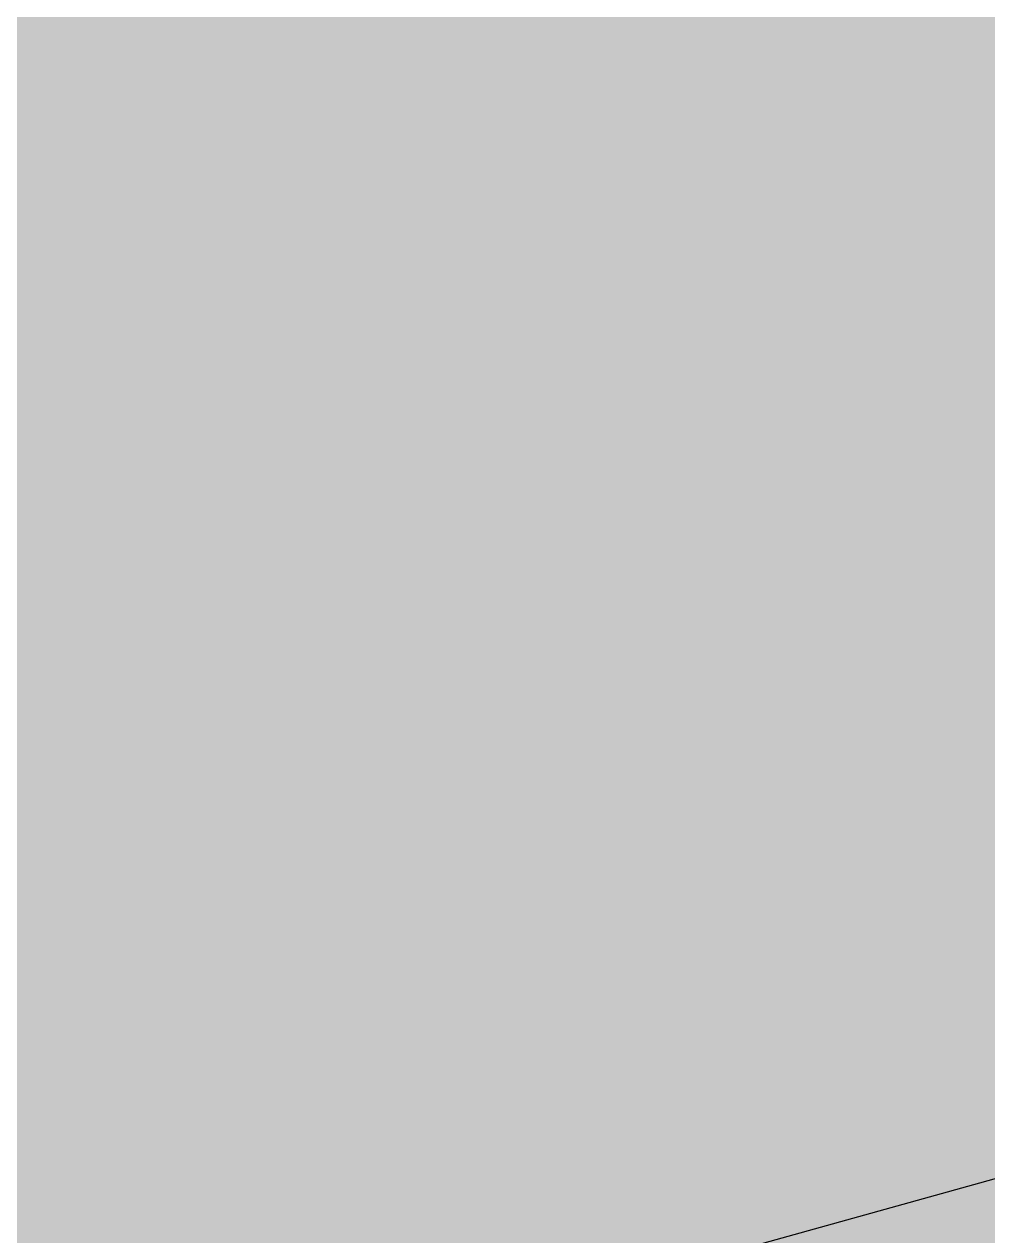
# Model space of a CAD drawing. Header units: millimetres. Extents: x 0 to 370, y 0 to 124.
# Drawn here: x 26.21 to 58.1, y 37.38 to 77.49 of the extents above; entities that cross this region are included whole.
import ezdxf

# ---------------------------------------------------------------- set-up
doc = ezdxf.new("R2010")
doc.units = ezdxf.units.MM

msp = doc.modelspace()

# ---------------------------------------------------------------- hatches: boundary and pattern name
for color, points in [(40, [(14.1633, 0.0536), (13.9878, 0.0533), (13.8125, 0.0559), (13.6373, 0.061), (13.462, 0.0686), (13.2893, 0.0787), (13.114, 0.0914), (12.9413, 0.1041), (12.7686, 0.1219), (12.5959, 0.1397), (12.4231, 0.16), (12.2504, 0.1829), (12.0777, 0.2057), (11.9075, 0.2337), (11.7373, 0.2616), (11.5672, 0.2921), (11.397, 0.3251), (11.2268, 0.3607), (11.0592, 0.3988), (10.8915, 0.4369), (10.7239, 0.4775), (10.5562, 0.5207), (10.3886, 0.5664), (10.2235, 0.6121), (10.0584, 0.6629), (9.8933, 0.7137), (9.7307, 0.7671), (9.5682, 0.8204), (9.4056, 0.8788), (9.2431, 0.9373), (9.083, 0.9982), (8.923, 1.0617), (8.763, 1.1252), (8.6055, 1.1938), (8.4455, 1.2624), (8.2906, 1.331), (8.1331, 1.4046), (7.9781, 1.4783), (7.8232, 1.5545), (7.6708, 1.6332), (7.5184, 1.7145), (7.366, 1.7958), (7.2161, 1.8796), (7.0663, 1.966), (6.919, 2.0523), (6.7716, 2.1438), (6.6243, 2.2352), (6.4795, 2.3266), (6.3348, 2.4232), (6.19, 2.5197), (6.0477, 2.6187), (5.908, 2.7178), (5.7683, 2.8194), (5.6286, 2.9235), (5.4915, 3.0302), (5.3543, 3.1369), (5.2197, 3.2461), (5.0851, 3.3579), (4.953, 3.4722), (4.8209, 3.5865), (4.6914, 3.7033), (4.5644, 3.8202), (4.4348, 3.9395), (4.3104, 4.0615), (4.1859, 4.1859), (4.0615, 4.3104), (3.9395, 4.4348), (3.8202, 4.5618), (3.7033, 4.6914), (3.5865, 4.8209), (3.4722, 4.953), (3.3579, 5.0851), (3.2487, 5.2197), (3.1369, 5.3543), (3.0302, 5.4915), (2.9235, 5.6286), (2.8194, 5.7683), (2.7178, 5.908), (2.6187, 6.0477), (2.5197, 6.19), (2.4232, 6.3348), (2.3266, 6.477), (2.2352, 6.6243), (2.1438, 6.7691), (2.0523, 6.919), (1.966, 7.0663), (1.8796, 7.2161), (1.7958, 7.366), (1.7145, 7.5184), (1.6332, 7.6708), (1.5545, 7.8232), (1.4783, 7.9781), (1.4046, 8.1331), (1.331, 8.2906), (1.2598, 8.4455), (1.1913, 8.603), (1.1252, 8.763), (1.0592, 8.923), (0.9982, 9.083), (0.9373, 9.2431), (0.8763, 9.4056), (0.8204, 9.5682), (0.7645, 9.7307), (0.7112, 9.8933), (0.6604, 10.0584), (0.6121, 10.2235), (0.5639, 10.3911), (0.5207, 10.5562), (0.4775, 10.7239), (0.4343, 10.8915), (0.3962, 11.0592), (0.3607, 11.2268), (0.3251, 11.397), (0.2921, 11.5672), (0.2616, 11.7373), (0.2311, 11.9075), (0.2057, 12.0802), (0.1803, 12.2504), (0.1575, 12.4231), (0.1372, 12.5959), (0.1194, 12.7686), (0.1041, 12.9413), (0.0889, 13.1166), (0.0787, 13.2893), (0.0686, 13.4645), (0.061, 13.6373), (0.0559, 13.8125), (0.0508, 13.9878), (0.0508, 14.163), (0.0522, 109.4147), (0.0508, 109.5883), (0.0559, 109.7636), (0.061, 109.9388), (0.0686, 110.1141), (0.0787, 110.2868), (0.0889, 110.4621), (0.1041, 110.6348), (0.1194, 110.8075), (0.1372, 110.9802), (0.1575, 111.1529), (0.1803, 111.3257), (0.2057, 111.4958), (0.2311, 111.6686), (0.2616, 111.8387), (0.2921, 112.0089), (0.3251, 112.1791), (0.3607, 112.3467), (0.3962, 112.5169), (0.4343, 112.6846), (0.4775, 112.8522), (0.5207, 113.0198), (0.5639, 113.1849), (0.6121, 113.3526), (0.6604, 113.5177), (0.7112, 113.6802), (0.7645, 113.8453), (0.8204, 114.0079), (0.8763, 114.1705), (0.9373, 114.333), (0.9982, 114.493), (1.0592, 114.6531), (1.1252, 114.8131), (1.1913, 114.9706), (1.2598, 115.128), (1.331, 115.2855), (1.4046, 115.443), (1.4783, 115.5979), (1.5545, 115.7503), (1.6332, 115.9053), (1.7145, 116.0577), (1.7958, 116.2101), (1.8796, 116.3599), (1.966, 116.5098), (2.0523, 116.6571), (2.1438, 116.8044), (2.2352, 116.9518), (2.3266, 117.0965), (2.4232, 117.2413), (2.5197, 117.3836), (2.6187, 117.5258), (2.7178, 117.668), (2.8194, 117.8077), (2.9235, 117.9474), (3.0302, 118.0846), (3.1369, 118.2192), (3.2487, 118.3564), (3.3579, 118.4885), (3.4722, 118.6231), (3.5865, 118.7526), (3.7033, 118.8822), (3.8202, 119.0117), (3.9395, 119.1387), (4.0615, 119.2657), (4.1859, 119.3902), (4.3104, 119.5146), (4.4348, 119.634), (4.5644, 119.7559), (4.6914, 119.8728), (4.8209, 119.9896), (4.953, 120.1039), (5.0851, 120.2157), (5.2197, 120.3274), (5.3543, 120.4366), (5.4915, 120.5459), (5.6286, 120.65), (5.7683, 120.7541), (5.908, 120.8583), (6.0477, 120.9573), (6.19, 121.0564), (6.3348, 121.1529), (6.4795, 121.2494), (6.6243, 121.3409), (6.7716, 121.4323), (6.919, 121.5212), (7.0663, 121.6101), (7.2161, 121.6965), (7.366, 121.7803), (7.5184, 121.8616), (7.6708, 121.9429), (7.8232, 122.0191), (7.9781, 122.0978), (8.1331, 122.1715), (8.2906, 122.2451), (8.4455, 122.3137), (8.6055, 122.3823), (8.763, 122.4509), (8.923, 122.5144), (9.083, 122.5779), (9.2431, 122.6388), (9.4056, 122.6972), (9.5682, 122.7557), (9.7307, 122.809), (9.8933, 122.8623), (10.0584, 122.9157), (10.2235, 122.9639), (10.3886, 123.0097), (10.5562, 123.0554), (10.7239, 123.0986), (10.8915, 123.1392), (11.0592, 123.1798), (11.2268, 123.2154), (11.397, 123.251), (11.5672, 123.284), (11.7373, 123.3145), (11.9075, 123.3424), (12.0777, 123.3703), (12.2504, 123.3932), (12.4231, 123.4161), (12.5959, 123.4364), (12.7686, 123.4567), (12.9413, 123.4719), (13.114, 123.4846), (13.2893, 123.4973), (13.462, 123.5075), (13.6373, 123.5151), (13.8125, 123.5202), (13.9878, 123.5227), (14.163, 123.5253), (356.3578, 123.5258), (356.5322, 123.5227), (356.7074, 123.5202), (356.8827, 123.5151), (357.0554, 123.5075), (357.2307, 123.4973), (357.4034, 123.4846), (357.5787, 123.4719), (357.7514, 123.4567), (357.9241, 123.4364), (358.0968, 123.4161), (358.2695, 123.3932), (358.4397, 123.3703), (358.6124, 123.3424), (358.7826, 123.3145), (358.9528, 123.284), (359.123, 123.251), (359.2932, 123.2154), (359.4608, 123.1798), (359.6284, 123.1392), (359.7961, 123.0986), (359.9637, 123.0554), (360.1288, 123.0097), (360.2965, 122.9639), (360.4616, 122.9157), (360.6267, 122.8623), (360.7892, 122.809), (360.9518, 122.7557), (361.1143, 122.6972), (361.2769, 122.6388), (361.4369, 122.5779), (361.5969, 122.5144), (361.757, 122.4509), (361.917, 122.3823), (362.0745, 122.3137), (362.2294, 122.2451), (362.3869, 122.1715), (362.5418, 122.0978), (362.6968, 122.0191), (362.8492, 121.9429), (363.0016, 121.8616), (363.154, 121.7803), (363.3038, 121.6965), (363.4537, 121.6101), (363.601, 121.5212), (363.7509, 121.4323), (363.8956, 121.3409), (364.043, 121.2494), (364.1852, 121.1529), (364.33, 121.0564), (364.4722, 120.9573), (364.6119, 120.8583), (364.7516, 120.7541), (364.8913, 120.65), (365.0285, 120.5459), (365.1656, 120.4366), (365.3003, 120.3274), (365.4349, 120.2157), (365.567, 120.1039), (365.699, 119.9896), (365.8286, 119.8728), (365.9581, 119.7559), (366.0851, 119.634), (366.2096, 119.5146), (366.334, 119.3902), (366.4585, 119.2657), (366.5804, 119.1387), (366.6998, 119.0117), (366.8166, 118.8822), (366.9335, 118.7526), (367.0478, 118.6231), (367.1621, 118.4885), (367.2738, 118.3564), (367.3831, 118.2192), (367.4897, 118.0846), (367.5964, 117.9474), (367.7006, 117.8077), (367.8022, 117.668), (367.9012, 117.5258), (368.0003, 117.3836), (368.0968, 117.2413), (368.1933, 117.0965), (368.2848, 116.9518), (368.3762, 116.8044), (368.4676, 116.6571), (368.554, 116.5098), (368.6404, 116.3599), (368.7242, 116.2101), (368.8055, 116.0577), (368.8867, 115.9053), (368.9655, 115.7503), (369.0417, 115.5979), (369.1153, 115.443), (369.189, 115.2855), (369.2576, 115.128), (369.3262, 114.9706), (369.3947, 114.8131), (369.4582, 114.6531), (369.5217, 114.493), (369.5827, 114.333), (369.6411, 114.1705), (369.6995, 114.0079), (369.7529, 113.8453), (369.8062, 113.6802), (369.857, 113.5177), (369.9078, 113.3526), (369.9535, 113.1849), (369.9993, 113.0198), (370.0424, 112.8522), (370.0831, 112.6846), (370.1212, 112.5169), (370.1593, 112.3467), (370.1948, 112.1791), (370.2279, 112.0089), (370.2583, 111.8387), (370.2863, 111.6686), (370.3142, 111.4958), (370.3371, 111.3257), (370.3599, 111.1529), (370.3803, 110.9802), (370.398, 110.8075), (370.4158, 110.6348), (370.4285, 110.4621), (370.4412, 110.2868), (370.4514, 110.1141), (370.459, 109.9388), (370.4641, 109.7636), (370.4666, 109.5883), (370.4666, 109.413), (370.4689, 14.1647), (370.4666, 13.9878), (370.4641, 13.8125), (370.459, 13.6373), (370.4514, 13.4645), (370.4412, 13.2893), (370.4285, 13.1166), (370.4158, 12.9413), (370.398, 12.7686), (370.3803, 12.5959), (370.3599, 12.4231), (370.3371, 12.2504), (370.3142, 12.0802), (370.2863, 11.9075), (370.2583, 11.7373), (370.2279, 11.5672), (370.1948, 11.397), (370.1593, 11.2268), (370.1212, 11.0592), (370.0831, 10.8915), (370.0424, 10.7239), (369.9993, 10.5562), (369.9535, 10.3911), (369.9078, 10.2235), (369.857, 10.0584), (369.8062, 9.8933), (369.7529, 9.7307), (369.6995, 9.5682), (369.6411, 9.4056), (369.5827, 9.2431), (369.5217, 9.083), (369.4582, 8.923), (369.3947, 8.763), (369.3262, 8.603), (369.2576, 8.4455), (369.189, 8.2906), (369.1153, 8.1331), (369.0417, 7.9781), (368.9655, 7.8232), (368.8867, 7.6708), (368.8055, 7.5184), (368.7242, 7.366), (368.6404, 7.2161), (368.554, 7.0663), (368.4676, 6.919), (368.3762, 6.7691), (368.2848, 6.6243), (368.1933, 6.477), (368.0968, 6.3348), (368.0003, 6.19), (367.9012, 6.0477), (367.8022, 5.908), (367.7006, 5.7683), (367.5964, 5.6286), (367.4897, 5.4915), (367.3831, 5.3543), (367.2738, 5.2197), (367.1621, 5.0851), (367.0478, 4.953), (366.9335, 4.8209), (366.8166, 4.6914), (366.6998, 4.5618), (366.5804, 4.4348), (366.4585, 4.3104), (366.334, 4.1859), (366.2096, 4.0615), (366.0851, 3.9395), (365.9581, 3.8202), (365.8286, 3.7033), (365.699, 3.5865), (365.567, 3.4722), (365.4349, 3.3579), (365.3003, 3.2461), (365.1656, 3.1369), (365.0285, 3.0302), (364.8913, 2.9235), (364.7516, 2.8194), (364.6119, 2.7178), (364.4722, 2.6187), (364.33, 2.5197), (364.1852, 2.4232), (364.043, 2.3266), (363.8956, 2.2352), (363.7509, 2.1438), (363.601, 2.0523), (363.4537, 1.966), (363.3038, 1.8796), (363.154, 1.7958), (363.0016, 1.7145), (362.8492, 1.6332), (362.6968, 1.5545), (362.5418, 1.4783), (362.3869, 1.4046), (362.2294, 1.331), (362.0745, 1.2624), (361.917, 1.1938), (361.757, 1.1252), (361.5969, 1.0617), (361.4369, 0.9982), (361.2769, 0.9373), (361.1143, 0.8788), (360.9518, 0.8204), (360.7892, 0.7671), (360.6267, 0.7137), (360.4616, 0.6629), (360.2965, 0.6121), (360.1288, 0.5664), (359.9637, 0.5207), (359.7961, 0.4775), (359.6284, 0.4369), (359.4608, 0.3988), (359.2932, 0.3607), (359.123, 0.3251), (358.9528, 0.2921), (358.7826, 0.2616), (358.6124, 0.2337), (358.4397, 0.2057), (358.2695, 0.1829), (358.0968, 0.16), (357.9241, 0.1397), (357.7514, 0.1219), (357.5787, 0.1041), (357.4034, 0.0914), (357.2307, 0.0787), (357.0554, 0.0686), (356.8827, 0.061), (356.7074, 0.0559), (356.5322, 0.0533), (356.3569, 0.0533)]), (22, [(8.8717, 25.5086), (329.3251, 114.7064), (356.3578, 114.7064), (356.4941, 114.7039), (356.6287, 114.6988), (356.7633, 114.6886), (356.8979, 114.6785), (357.03, 114.6632), (357.1621, 114.6429), (357.2942, 114.6226), (357.4237, 114.5972), (357.5507, 114.5692), (357.6803, 114.5388), (357.8047, 114.5032), (357.9292, 114.4676), (358.0536, 114.427), (358.1756, 114.3838), (358.2975, 114.3381), (358.4169, 114.2898), (358.5337, 114.2365), (358.6505, 114.1832), (358.7648, 114.1247), (358.8791, 114.0663), (358.9909, 114.0028), (359.1001, 113.9393), (359.2093, 113.8707), (359.316, 113.8022), (359.4202, 113.7285), (359.5218, 113.6523), (359.6234, 113.5761), (359.7224, 113.4974), (359.8189, 113.4135), (359.9155, 113.3297), (360.0069, 113.2434), (360.0983, 113.1545), (360.1872, 113.063), (360.2736, 112.9716), (360.3574, 112.8751), (360.4412, 112.7785), (360.52, 112.6795), (360.5962, 112.5779), (360.6724, 112.4763), (360.7435, 112.3721), (360.8146, 112.2655), (360.8832, 112.1562), (360.9467, 112.047), (361.0102, 111.9353), (361.0686, 111.821), (361.127, 111.7067), (361.1804, 111.5898), (361.2312, 111.473), (361.282, 111.3536), (361.3277, 111.2317), (361.3709, 111.1098), (361.4115, 110.9878), (361.4471, 110.8608), (361.4826, 110.7364), (361.5131, 110.6094), (361.5411, 110.4798), (361.5665, 110.3503), (361.5868, 110.2182), (361.6046, 110.0861), (361.6198, 109.9541), (361.6325, 109.8194), (361.6401, 109.6848), (361.6452, 109.5502), (361.6477, 109.413), (361.6494, 98.0705), (41.1977, 8.8731), (14.1633, 8.8731), (14.0259, 8.8748), (13.8887, 8.8798), (13.7541, 8.8875), (13.622, 8.9002), (13.4874, 8.9154), (13.3553, 8.9332), (13.2258, 8.9535), (13.0962, 8.9789), (12.9667, 9.0068), (12.8397, 9.0373), (12.7127, 9.0729), (12.5882, 9.1084), (12.4663, 9.1491), (12.3419, 9.1923), (12.2225, 9.238), (12.1031, 9.2888), (11.9837, 9.3396), (11.8694, 9.3929), (11.7526, 9.4513), (11.6408, 9.5098), (11.5291, 9.5733), (11.4198, 9.6368), (11.3106, 9.7053), (11.2039, 9.7765), (11.0998, 9.8476), (10.9957, 9.9238), (10.8966, 10), (10.7975, 10.0787), (10.6985, 10.1625), (10.6045, 10.2464), (10.5105, 10.3327), (10.4216, 10.4216), (10.3327, 10.5131), (10.2464, 10.6045), (10.16, 10.701), (10.0787, 10.7975), (10, 10.8966), (9.9212, 10.9982), (9.8476, 11.0998), (9.7739, 11.2039), (9.7053, 11.3106), (9.6368, 11.4198), (9.5707, 11.5291), (9.5098, 11.6408), (9.4488, 11.7551), (9.3929, 11.8694), (9.337, 11.9863), (9.2862, 12.1031), (9.238, 12.2225), (9.1923, 12.3444), (9.1491, 12.4663), (9.1084, 12.5908), (9.0703, 12.7152), (9.0373, 12.8397), (9.0068, 12.9692), (8.9789, 13.0962), (8.9535, 13.2258), (8.9306, 13.3579), (8.9129, 13.4899), (8.8976, 13.622), (8.8849, 13.7566), (8.8773, 13.8913), (8.8722, 14.0259), (8.8697, 14.163)])]:
    msp.add_hatch(color=color).paths.add_polyline_path(points)
h = msp.add_hatch(color=59)
edge = h.paths.add_edge_path()
edge.add_line((41.9626, 38.1536), (42.3799, 38.1559))
edge.add_line((42.3799, 38.1559), (42.7939, 38.1686))
edge.add_line((42.7939, 38.1686), (43.2029, 38.1864))
edge.add_line((43.2029, 38.1864), (43.6093, 38.2143))
edge.add_line((43.6093, 38.2143), (44.0106, 38.2473))
edge.add_line((44.0106, 38.2473), (44.4068, 38.2905))
edge.add_line((44.4068, 38.2905), (44.798, 38.3413))
edge.add_line((44.798, 38.3413), (45.1866, 38.3997))
edge.add_line((45.1866, 38.3997), (45.5676, 38.4683))
edge.add_line((45.5676, 38.4683), (45.9461, 38.5445))
edge.add_line((45.9461, 38.5445), (46.3194, 38.6258))
edge.add_line((46.3194, 38.6258), (46.6877, 38.7198))
edge.add_line((46.6877, 38.7198), (47.051, 38.8188))
edge.add_line((47.051, 38.8188), (47.4091, 38.928))
edge.add_line((47.4091, 38.928), (47.7647, 39.0474))
edge.add_line((47.7647, 39.0474), (48.1127, 39.1744))
edge.add_line((48.1127, 39.1744), (48.4556, 39.309))
edge.add_line((48.4556, 39.309), (48.7909, 39.4538))
edge.add_line((48.7909, 39.4538), (49.1236, 39.6088))
edge.add_line((49.1236, 39.6088), (49.4513, 39.7713))
edge.add_line((49.4513, 39.7713), (49.7713, 39.944))
edge.add_line((49.7713, 39.944), (50.0863, 40.1244))
edge.add_line((50.0863, 40.1244), (50.3961, 40.3149))
edge.add_line((50.3961, 40.3149), (50.6984, 40.5155))
edge.add_line((50.6984, 40.5155), (50.9956, 40.7238))
edge.add_line((50.9956, 40.7238), (51.2877, 40.9423))
edge.add_line((51.2877, 40.9423), (51.5722, 41.1734))
edge.add_line((51.5722, 41.1734), (51.8516, 41.4096))
edge.add_line((51.8516, 41.4096), (52.1259, 41.6585))
edge.add_line((52.1259, 41.6585), (52.3926, 41.9176))
edge.add_line((52.3926, 41.9176), (52.6517, 42.1869))
edge.add_line((52.6517, 42.1869), (52.9057, 42.4637))
edge.add_line((52.9057, 42.4637), (53.1546, 42.7533))
edge.add_line((53.1546, 42.7533), (53.3933, 43.053))
edge.add_line((53.3933, 43.053), (53.627, 43.3603))
edge.add_line((53.627, 43.3603), (53.8556, 43.6804))
edge.add_line((53.8556, 43.6804), (54.0741, 44.0106))
edge.add_line((54.0741, 44.0106), (54.2874, 44.3509))
edge.add_line((54.2874, 44.3509), (54.4957, 44.704))
edge.add_line((54.4957, 44.704), (54.6938, 45.0647))
edge.add_line((54.6938, 45.0647), (54.8843, 45.4381))
edge.add_line((54.8843, 45.4381), (55.0697, 45.8241))
edge.add_line((55.0697, 45.8241), (55.2475, 46.2178))
edge.add_line((55.2475, 46.2178), (55.4177, 46.6242))
edge.add_line((55.4177, 46.6242), (55.5803, 47.0408))
edge.add_line((55.5803, 47.0408), (55.7352, 47.4701))
edge.add_line((55.7352, 47.4701), (55.88, 47.9095))
edge.add_line((55.88, 47.9095), (56.0197, 48.3616))
edge.add_line((56.0197, 48.3616), (56.1518, 48.8239))
edge.add_line((56.1518, 48.8239), (56.2762, 49.2989))
edge.add_line((56.2762, 49.2989), (56.3905, 49.784))
edge.add_line((56.3905, 49.784), (56.4998, 50.2818))
edge.add_line((56.4998, 50.2818), (56.5988, 50.7924))
edge.add_line((56.5988, 50.7924), (56.6903, 51.3131))
edge.add_line((56.6903, 51.3131), (56.7715, 51.8465))
edge.add_line((56.7715, 51.8465), (56.8452, 52.3926))
edge.add_line((56.8452, 52.3926), (56.9112, 52.9488))
edge.add_line((56.9112, 52.9488), (56.9697, 53.5203))
edge.add_line((56.9697, 53.5203), (57.0179, 54.102))
edge.add_line((57.0179, 54.102), (57.0586, 54.6964))
edge.add_line((57.0586, 54.6964), (57.089, 55.3034))
edge.add_line((57.089, 55.3034), (57.1119, 55.9232))
edge.add_line((57.1119, 55.9232), (57.1271, 56.5556))
edge.add_line((57.1271, 56.5556), (57.1297, 57.2008))
edge.add_line((57.1297, 57.2008), (57.1271, 57.846))
edge.add_line((57.1271, 57.846), (57.1119, 58.4784))
edge.add_line((57.1119, 58.4784), (57.089, 59.0982))
edge.add_line((57.089, 59.0982), (57.0586, 59.7052))
edge.add_line((57.0586, 59.7052), (57.0179, 60.2996))
edge.add_line((57.0179, 60.2996), (56.9697, 60.8838))
edge.add_line((56.9697, 60.8838), (56.9112, 61.4528))
edge.add_line((56.9112, 61.4528), (56.8452, 62.0116))
edge.add_line((56.8452, 62.0116), (56.7715, 62.5551))
edge.add_line((56.7715, 62.5551), (56.6903, 63.0885))
edge.add_line((56.6903, 63.0885), (56.5988, 63.6118))
edge.add_line((56.5988, 63.6118), (56.4998, 64.1198))
edge.add_line((56.4998, 64.1198), (56.3905, 64.6176))
edge.add_line((56.3905, 64.6176), (56.2762, 65.1053))
edge.add_line((56.2762, 65.1053), (56.1518, 65.5777))
edge.add_line((56.1518, 65.5777), (56.0197, 66.0425))
edge.add_line((56.0197, 66.0425), (55.88, 66.4921))
edge.add_line((55.88, 66.4921), (55.7352, 66.9315))
edge.add_line((55.7352, 66.9315), (55.5803, 67.3608))
edge.add_line((55.5803, 67.3608), (55.4177, 67.7799))
edge.add_line((55.4177, 67.7799), (55.2475, 68.1838))
edge.add_line((55.2475, 68.1838), (55.0697, 68.58))
edge.add_line((55.0697, 68.58), (54.8843, 68.9635))
edge.add_line((54.8843, 68.9635), (54.6938, 69.3369))
edge.add_line((54.6938, 69.3369), (54.4957, 69.7001))
edge.add_line((54.4957, 69.7001), (54.2874, 70.0507))
edge.add_line((54.2874, 70.0507), (54.0741, 70.391))
edge.add_line((54.0741, 70.391), (53.8556, 70.7212))
edge.add_line((53.8556, 70.7212), (53.627, 71.0413))
edge.add_line((53.627, 71.0413), (53.3933, 71.3511))
edge.add_line((53.3933, 71.3511), (53.1546, 71.6509))
edge.add_line((53.1546, 71.6509), (52.9057, 71.9379))
edge.add_line((52.9057, 71.9379), (52.6517, 72.2173))
edge.add_line((52.6517, 72.2173), (52.3926, 72.4865))
edge.add_line((52.3926, 72.4865), (52.1259, 72.7431))
edge.add_line((52.1259, 72.7431), (51.8516, 72.992))
edge.add_line((51.8516, 72.992), (51.5722, 73.2307))
edge.add_line((51.5722, 73.2307), (51.2877, 73.4593))
edge.add_line((51.2877, 73.4593), (50.9956, 73.6778))
edge.add_line((50.9956, 73.6778), (50.6984, 73.8886))
edge.add_line((50.6984, 73.8886), (50.3961, 74.0893))
edge.add_line((50.3961, 74.0893), (50.0863, 74.2798))
edge.add_line((50.0863, 74.2798), (49.7713, 74.4601))
edge.add_line((49.7713, 74.4601), (49.4513, 74.6328))
edge.add_line((49.4513, 74.6328), (49.1236, 74.7954))
edge.add_line((49.1236, 74.7954), (48.7909, 74.9478))
edge.add_line((48.7909, 74.9478), (48.4556, 75.0926))
edge.add_line((48.4556, 75.0926), (48.1127, 75.2297))
edge.add_line((48.1127, 75.2297), (47.7647, 75.3567))
edge.add_line((47.7647, 75.3567), (47.4091, 75.4736))
edge.add_line((47.4091, 75.4736), (47.051, 75.5828))
edge.add_line((47.051, 75.5828), (46.6877, 75.6844))
edge.add_line((46.6877, 75.6844), (46.3194, 75.7758))
edge.add_line((46.3194, 75.7758), (45.9461, 75.8596))
edge.add_line((45.9461, 75.8596), (45.5676, 75.9358))
edge.add_line((45.5676, 75.9358), (45.1866, 76.0019))
edge.add_line((45.1866, 76.0019), (44.798, 76.0603))
edge.add_line((44.798, 76.0603), (44.4068, 76.1111))
edge.add_line((44.4068, 76.1111), (44.0106, 76.1543))
edge.add_line((44.0106, 76.1543), (43.6093, 76.1898))
edge.add_line((43.6093, 76.1898), (43.2029, 76.2178))
edge.add_line((43.2029, 76.2178), (42.7939, 76.2356))
edge.add_line((42.7939, 76.2356), (42.3799, 76.2483))
edge.add_line((42.3799, 76.2483), (41.9608, 76.2508))
edge.add_line((41.9608, 76.2508), (41.5442, 76.2483))
edge.add_line((41.5442, 76.2483), (41.1302, 76.2356))
edge.add_line((41.1302, 76.2356), (40.7187, 76.2178))
edge.add_line((40.7187, 76.2178), (40.3149, 76.1898))
edge.add_line((40.3149, 76.1898), (39.9136, 76.1543))
edge.add_line((39.9136, 76.1543), (39.5173, 76.1111))
edge.add_line((39.5173, 76.1111), (39.1236, 76.0603))
edge.add_line((39.1236, 76.0603), (38.7375, 76.0019))
edge.add_line((38.7375, 76.0019), (38.354, 75.9358))
edge.add_line((38.354, 75.9358), (37.9755, 75.8596))
edge.add_line((37.9755, 75.8596), (37.6022, 75.7758))
edge.add_line((37.6022, 75.7758), (37.2339, 75.6844))
edge.add_line((37.2339, 75.6844), (36.8706, 75.5828))
edge.add_line((36.8706, 75.5828), (36.5125, 75.4736))
edge.add_line((36.5125, 75.4736), (36.1594, 75.3567))
edge.add_line((36.1594, 75.3567), (35.8115, 75.2297))
edge.add_line((35.8115, 75.2297), (35.4686, 75.0926))
edge.add_line((35.4686, 75.0926), (35.1307, 74.9478))
edge.add_line((35.1307, 74.9478), (34.798, 74.7954))
edge.add_line((34.798, 74.7954), (34.4729, 74.6328))
edge.add_line((34.4729, 74.6328), (34.1528, 74.4601))
edge.add_line((34.1528, 74.4601), (33.8379, 74.2798))
edge.add_line((33.8379, 74.2798), (33.528, 74.0893))
edge.add_line((33.528, 74.0893), (33.2232, 73.8886))
edge.add_line((33.2232, 73.8886), (32.926, 73.6778))
edge.add_line((32.926, 73.6778), (32.6339, 73.4593))
edge.add_line((32.6339, 73.4593), (32.3494, 73.2307))
edge.add_line((32.3494, 73.2307), (32.07, 72.992))
edge.add_line((32.07, 72.992), (31.7983, 72.7431))
edge.add_line((31.7983, 72.7431), (31.5316, 72.4865))
edge.add_line((31.5316, 72.4865), (31.2699, 72.2173))
edge.add_line((31.2699, 72.2173), (31.0159, 71.9379))
edge.add_line((31.0159, 71.9379), (30.7696, 71.6509))
edge.add_line((30.7696, 71.6509), (30.5283, 71.3511))
edge.add_line((30.5283, 71.3511), (30.2946, 71.0413))
edge.add_line((30.2946, 71.0413), (30.0685, 70.7212))
edge.add_line((30.0685, 70.7212), (29.8475, 70.391))
edge.add_line((29.8475, 70.391), (29.6342, 70.0507))
edge.add_line((29.6342, 70.0507), (29.4284, 69.7001))
edge.add_line((29.4284, 69.7001), (29.2303, 69.3369))
edge.add_line((29.2303, 69.3369), (29.0373, 68.9635))
edge.add_line((29.0373, 68.9635), (28.8519, 68.58))
edge.add_line((28.8519, 68.58), (28.6741, 68.1838))
edge.add_line((28.6741, 68.1838), (28.5064, 67.7799))
edge.add_line((28.5064, 67.7799), (28.3439, 67.3608))
edge.add_line((28.3439, 67.3608), (28.1889, 66.9315))
edge.add_line((28.1889, 66.9315), (28.0416, 66.4921))
edge.add_line((28.0416, 66.4921), (27.9019, 66.0425))
edge.add_line((27.9019, 66.0425), (27.7698, 65.5777))
edge.add_line((27.7698, 65.5777), (27.6479, 65.1053))
edge.add_line((27.6479, 65.1053), (27.5311, 64.6176))
edge.add_line((27.5311, 64.6176), (27.4244, 64.1198))
edge.add_line((27.4244, 64.1198), (27.3253, 63.6118))
edge.add_line((27.3253, 63.6118), (27.2339, 63.0885))
edge.add_line((27.2339, 63.0885), (27.1501, 62.5551))
edge.add_line((27.1501, 62.5551), (27.0764, 62.0116))
edge.add_line((27.0764, 62.0116), (27.0104, 61.4528))
edge.add_line((27.0104, 61.4528), (26.9519, 60.8838))
edge.add_line((26.9519, 60.8838), (26.9037, 60.2996))
edge.add_line((26.9037, 60.2996), (26.863, 59.7052))
edge.add_line((26.863, 59.7052), (26.8326, 59.0982))
edge.add_line((26.8326, 59.0982), (26.8097, 58.4784))
edge.add_line((26.8097, 58.4784), (26.797, 57.846))
edge.add_line((26.797, 57.846), (26.7919, 57.2008))
edge.add_line((26.7919, 57.2008), (26.797, 56.5887))
edge.add_line((26.797, 56.5887), (26.8097, 55.9867))
edge.add_line((26.8097, 55.9867), (26.8326, 55.3949))
edge.add_line((26.8326, 55.3949), (26.863, 54.8132))
edge.add_line((26.863, 54.8132), (26.9037, 54.2417))
edge.add_line((26.9037, 54.2417), (26.9519, 53.6829))
edge.add_line((26.9519, 53.6829), (27.0104, 53.1343))
edge.add_line((27.0104, 53.1343), (27.0764, 52.5932))
edge.add_line((27.0764, 52.5932), (27.1501, 52.0649))
edge.add_line((27.1501, 52.0649), (27.2339, 51.5493))
edge.add_line((27.2339, 51.5493), (27.3253, 51.0413))
edge.add_line((27.3253, 51.0413), (27.4244, 50.5435))
edge.add_line((27.4244, 50.5435), (27.5311, 50.0558))
edge.add_line((27.5311, 50.0558), (27.6479, 49.5808))
edge.add_line((27.6479, 49.5808), (27.7698, 49.1134))
edge.add_line((27.7698, 49.1134), (27.9019, 48.6588))
edge.add_line((27.9019, 48.6588), (28.0416, 48.2117))
edge.add_line((28.0416, 48.2117), (28.1889, 47.7774))
edge.add_line((28.1889, 47.7774), (28.3439, 47.3532))
edge.add_line((28.3439, 47.3532), (28.5064, 46.9367))
edge.add_line((28.5064, 46.9367), (28.6741, 46.5303))
edge.add_line((28.6741, 46.5303), (28.8519, 46.1366))
edge.add_line((28.8519, 46.1366), (29.0373, 45.7505))
edge.add_line((29.0373, 45.7505), (29.2303, 45.3771))
edge.add_line((29.2303, 45.3771), (29.4284, 45.0113))
edge.add_line((29.4284, 45.0113), (29.6342, 44.6557))
edge.add_line((29.6342, 44.6557), (29.8475, 44.3103))
edge.add_line((29.8475, 44.3103), (30.0685, 43.975))
edge.add_line((30.0685, 43.975), (30.2946, 43.6474))
edge.add_line((30.2946, 43.6474), (30.5283, 43.3324))
edge.add_line((30.5283, 43.3324), (30.7696, 43.0251))
edge.add_line((30.7696, 43.0251), (31.0159, 42.7279))
edge.add_line((31.0159, 42.7279), (31.2699, 42.4409))
edge.add_line((31.2699, 42.4409), (31.5316, 42.164))
edge.add_line((31.5316, 42.164), (31.7983, 41.8973))
edge.add_line((31.7983, 41.8973), (32.07, 41.6382))
edge.add_line((32.07, 41.6382), (32.3494, 41.3893))
edge.add_line((32.3494, 41.3893), (32.6339, 41.1505))
edge.add_line((32.6339, 41.1505), (32.926, 40.9219))
edge.add_line((32.926, 40.9219), (33.2232, 40.701))
edge.add_line((33.2232, 40.701), (33.528, 40.4901))
edge.add_line((33.528, 40.4901), (33.8379, 40.2869))
edge.add_line((33.8379, 40.2869), (34.1528, 40.0964))
edge.add_line((34.1528, 40.0964), (34.4729, 39.9136))
edge.add_line((34.4729, 39.9136), (34.798, 39.7383))
edge.add_line((34.798, 39.7383), (35.1307, 39.5757))
edge.add_line((35.1307, 39.5757), (35.4686, 39.4183))
edge.add_line((35.4686, 39.4183), (35.8115, 39.2735))
edge.add_line((35.8115, 39.2735), (36.1594, 39.1363))
edge.add_line((36.1594, 39.1363), (36.5125, 39.0093))
edge.add_line((36.5125, 39.0093), (36.8706, 38.8899))
edge.add_line((36.8706, 38.8899), (37.2339, 38.7807))
edge.add_line((37.2339, 38.7807), (37.6022, 38.6791))
edge.add_line((37.6022, 38.6791), (37.9755, 38.5877))
edge.add_line((37.9755, 38.5877), (38.354, 38.5039))
edge.add_line((38.354, 38.5039), (38.7375, 38.4302))
edge.add_line((38.7375, 38.4302), (39.1236, 38.3642))
edge.add_line((39.1236, 38.3642), (39.5173, 38.3083))
edge.add_line((39.5173, 38.3083), (39.9136, 38.26))
edge.add_line((39.9136, 38.26), (40.3149, 38.2219))
edge.add_line((40.3149, 38.2219), (40.7187, 38.1914))
edge.add_line((40.7187, 38.1914), (41.1302, 38.1686))
edge.add_line((41.1302, 38.1686), (41.5442, 38.1559))
edge.add_line((41.5442, 38.1559), (41.9608, 38.1533))
edge = h.paths.add_edge_path(flags=16)
edge.add_line((41.9626, 70.5372), (42.2173, 70.5333))
edge.add_line((42.2173, 70.5333), (42.4688, 70.5256))
edge.add_line((42.4688, 70.5256), (42.7152, 70.5104))
edge.add_line((42.7152, 70.5104), (42.9565, 70.4901))
edge.add_line((42.9565, 70.4901), (43.1927, 70.4647))
edge.add_line((43.1927, 70.4647), (43.4264, 70.4317))
edge.add_line((43.4264, 70.4317), (43.655, 70.3936))
edge.add_line((43.655, 70.3936), (43.8785, 70.3504))
edge.add_line((43.8785, 70.3504), (44.0969, 70.3021))
edge.add_line((44.0969, 70.3021), (44.3103, 70.2462))
edge.add_line((44.3103, 70.2462), (44.5211, 70.1827))
edge.add_line((44.5211, 70.1827), (44.7269, 70.1167))
edge.add_line((44.7269, 70.1167), (44.9275, 70.0405))
edge.add_line((44.9275, 70.0405), (45.1256, 69.9618))
edge.add_line((45.1256, 69.9618), (45.3187, 69.8754))
edge.add_line((45.3187, 69.8754), (45.5066, 69.7814))
edge.add_line((45.5066, 69.7814), (45.6895, 69.6824))
edge.add_line((45.6895, 69.6824), (45.8699, 69.5782))
edge.add_line((45.8699, 69.5782), (46.0451, 69.4665))
edge.add_line((46.0451, 69.4665), (46.2153, 69.3471))
edge.add_line((46.2153, 69.3471), (46.3829, 69.2226))
edge.add_line((46.3829, 69.2226), (46.5455, 69.0905))
edge.add_line((46.5455, 69.0905), (46.703, 68.9534))
edge.add_line((46.703, 68.9534), (46.8579, 68.8086))
edge.add_line((46.8579, 68.8086), (47.0078, 68.6587))
edge.add_line((47.0078, 68.6587), (47.1526, 68.5013))
edge.add_line((47.1526, 68.5013), (47.2948, 68.3362))
edge.add_line((47.2948, 68.3362), (47.432, 68.166))
edge.add_line((47.432, 68.166), (47.564, 67.9882))
edge.add_line((47.564, 67.9882), (47.6936, 67.8028))
edge.add_line((47.6936, 67.8028), (47.8206, 67.6123))
edge.add_line((47.8206, 67.6123), (47.94, 67.4141))
edge.add_line((47.94, 67.4141), (48.0568, 67.2084))
edge.add_line((48.0568, 67.2084), (48.1711, 66.9976))
edge.add_line((48.1711, 66.9976), (48.2803, 66.7766))
edge.add_line((48.2803, 66.7766), (48.3845, 66.5505))
edge.add_line((48.3845, 66.5505), (48.4861, 66.3169))
edge.add_line((48.4861, 66.3169), (48.5826, 66.0781))
edge.add_line((48.5826, 66.0781), (48.6766, 65.8292))
edge.add_line((48.6766, 65.8292), (48.7655, 65.5752))
edge.add_line((48.7655, 65.5752), (48.8518, 65.3136))
edge.add_line((48.8518, 65.3136), (48.9331, 65.0443))
edge.add_line((48.9331, 65.0443), (49.0118, 64.7675))
edge.add_line((49.0118, 64.7675), (49.0855, 64.483))
edge.add_line((49.0855, 64.483), (49.1541, 64.1909))
edge.add_line((49.1541, 64.1909), (49.2201, 63.8937))
edge.add_line((49.2201, 63.8937), (49.2836, 63.5864))
edge.add_line((49.2836, 63.5864), (49.342, 63.2739))
edge.add_line((49.342, 63.2739), (49.3979, 62.9514))
edge.add_line((49.3979, 62.9514), (49.4487, 62.6237))
edge.add_line((49.4487, 62.6237), (49.497, 62.2859))
edge.add_line((49.497, 62.2859), (49.5427, 61.943))
edge.add_line((49.5427, 61.943), (49.5808, 61.5899))
edge.add_line((49.5808, 61.5899), (49.6189, 61.2318))
edge.add_line((49.6189, 61.2318), (49.6519, 60.8635))
edge.add_line((49.6519, 60.8635), (49.6824, 60.4876))
edge.add_line((49.6824, 60.4876), (49.7078, 60.1066))
edge.add_line((49.7078, 60.1066), (49.7307, 59.7154))
edge.add_line((49.7307, 59.7154), (49.7484, 59.3166))
edge.add_line((49.7484, 59.3166), (49.7662, 58.9077))
edge.add_line((49.7662, 58.9077), (49.7764, 58.4937))
edge.add_line((49.7764, 58.4937), (49.7865, 58.072))
edge.add_line((49.7865, 58.072), (49.7916, 57.6402))
edge.add_line((49.7916, 57.6402), (49.7916, 57.2008))
edge.add_line((49.7916, 57.2008), (49.7916, 56.8046))
edge.add_line((49.7916, 56.8046), (49.7865, 56.4109))
edge.add_line((49.7865, 56.4109), (49.7764, 56.0248))
edge.add_line((49.7764, 56.0248), (49.7662, 55.6438))
edge.add_line((49.7662, 55.6438), (49.7484, 55.2679))
edge.add_line((49.7484, 55.2679), (49.7307, 54.8996))
edge.add_line((49.7307, 54.8996), (49.7078, 54.5363))
edge.add_line((49.7078, 54.5363), (49.6824, 54.1757))
edge.add_line((49.6824, 54.1757), (49.6519, 53.8251))
edge.add_line((49.6519, 53.8251), (49.6189, 53.4772))
edge.add_line((49.6189, 53.4772), (49.5808, 53.1368))
edge.add_line((49.5808, 53.1368), (49.5427, 52.799))
edge.add_line((49.5427, 52.799), (49.497, 52.4713))
edge.add_line((49.497, 52.4713), (49.4487, 52.1462))
edge.add_line((49.4487, 52.1462), (49.3979, 51.8287))
edge.add_line((49.3979, 51.8287), (49.342, 51.5163))
edge.add_line((49.342, 51.5163), (49.2836, 51.2089))
edge.add_line((49.2836, 51.2089), (49.2201, 50.9092))
edge.add_line((49.2201, 50.9092), (49.1541, 50.6146))
edge.add_line((49.1541, 50.6146), (49.0855, 50.325))
edge.add_line((49.0855, 50.325), (49.0118, 50.0431))
edge.add_line((49.0118, 50.0431), (48.9331, 49.7662))
edge.add_line((48.9331, 49.7662), (48.8518, 49.4944))
edge.add_line((48.8518, 49.4944), (48.7655, 49.2303))
edge.add_line((48.7655, 49.2303), (48.6766, 48.9712))
edge.add_line((48.6766, 48.9712), (48.5826, 48.7197))
edge.add_line((48.5826, 48.7197), (48.4861, 48.4734))
edge.add_line((48.4861, 48.4734), (48.3845, 48.2321))
edge.add_line((48.3845, 48.2321), (48.2803, 47.9984))
edge.add_line((48.2803, 47.9984), (48.1711, 47.7698))
edge.add_line((48.1711, 47.7698), (48.0568, 47.5488))
edge.add_line((48.0568, 47.5488), (47.94, 47.3329))
edge.add_line((47.94, 47.3329), (47.8206, 47.1221))
edge.add_line((47.8206, 47.1221), (47.6936, 46.9189))
edge.add_line((47.6936, 46.9189), (47.564, 46.7233))
edge.add_line((47.564, 46.7233), (47.432, 46.5328))
edge.add_line((47.432, 46.5328), (47.2948, 46.3499))
edge.add_line((47.2948, 46.3499), (47.1526, 46.1721))
edge.add_line((47.1526, 46.1721), (47.0078, 45.9994))
edge.add_line((47.0078, 45.9994), (46.8579, 45.8343))
edge.add_line((46.8579, 45.8343), (46.703, 45.6768))
edge.add_line((46.703, 45.6768), (46.5455, 45.5244))
edge.add_line((46.5455, 45.5244), (46.3829, 45.3796))
edge.add_line((46.3829, 45.3796), (46.2153, 45.2399))
edge.add_line((46.2153, 45.2399), (46.0451, 45.1079))
edge.add_line((46.0451, 45.1079), (45.8699, 44.9809))
edge.add_line((45.8699, 44.9809), (45.6895, 44.8615))
edge.add_line((45.6895, 44.8615), (45.5066, 44.7497))
edge.add_line((45.5066, 44.7497), (45.3187, 44.643))
edge.add_line((45.3187, 44.643), (45.1256, 44.544))
edge.add_line((45.1256, 44.544), (44.9275, 44.4525))
edge.add_line((44.9275, 44.4525), (44.7269, 44.3662))
edge.add_line((44.7269, 44.3662), (44.5211, 44.2874))
edge.add_line((44.5211, 44.2874), (44.3103, 44.2138))
edge.add_line((44.3103, 44.2138), (44.0969, 44.1477))
edge.add_line((44.0969, 44.1477), (43.8785, 44.0893))
edge.add_line((43.8785, 44.0893), (43.655, 44.0385))
edge.add_line((43.655, 44.0385), (43.4264, 43.9928))
edge.add_line((43.4264, 43.9928), (43.1927, 43.9547))
edge.add_line((43.1927, 43.9547), (42.9565, 43.9217))
edge.add_line((42.9565, 43.9217), (42.7152, 43.8988))
edge.add_line((42.7152, 43.8988), (42.4688, 43.881))
edge.add_line((42.4688, 43.881), (42.2173, 43.8709))
edge.add_line((42.2173, 43.8709), (41.9608, 43.8658))
edge.add_line((41.9608, 43.8658), (41.7068, 43.8709))
edge.add_line((41.7068, 43.8709), (41.4553, 43.881))
edge.add_line((41.4553, 43.881), (41.209, 43.8988))
edge.add_line((41.209, 43.8988), (40.9677, 43.9217))
edge.add_line((40.9677, 43.9217), (40.7289, 43.9547))
edge.add_line((40.7289, 43.9547), (40.4978, 43.9928))
edge.add_line((40.4978, 43.9928), (40.2692, 44.0385))
edge.add_line((40.2692, 44.0385), (40.0456, 44.0893))
edge.add_line((40.0456, 44.0893), (39.8247, 44.1477))
edge.add_line((39.8247, 44.1477), (39.6113, 44.2138))
edge.add_line((39.6113, 44.2138), (39.4005, 44.2874))
edge.add_line((39.4005, 44.2874), (39.1947, 44.3662))
edge.add_line((39.1947, 44.3662), (38.9941, 44.4525))
edge.add_line((38.9941, 44.4525), (38.796, 44.544))
edge.add_line((38.796, 44.544), (38.6055, 44.643))
edge.add_line((38.6055, 44.643), (38.4175, 44.7497))
edge.add_line((38.4175, 44.7497), (38.2321, 44.8615))
edge.add_line((38.2321, 44.8615), (38.0517, 44.9809))
edge.add_line((38.0517, 44.9809), (37.879, 45.1079))
edge.add_line((37.879, 45.1079), (37.7063, 45.2399))
edge.add_line((37.7063, 45.2399), (37.5412, 45.3796))
edge.add_line((37.5412, 45.3796), (37.3786, 45.5244))
edge.add_line((37.3786, 45.5244), (37.2186, 45.6768))
edge.add_line((37.2186, 45.6768), (37.0662, 45.8343))
edge.add_line((37.0662, 45.8343), (36.9164, 45.9994))
edge.add_line((36.9164, 45.9994), (36.769, 46.1721))
edge.add_line((36.769, 46.1721), (36.6293, 46.3499))
edge.add_line((36.6293, 46.3499), (36.4922, 46.5328))
edge.add_line((36.4922, 46.5328), (36.3576, 46.7233))
edge.add_line((36.3576, 46.7233), (36.228, 46.9189))
edge.add_line((36.228, 46.9189), (36.1036, 47.1221))
edge.add_line((36.1036, 47.1221), (35.9816, 47.3329))
edge.add_line((35.9816, 47.3329), (35.8648, 47.5488))
edge.add_line((35.8648, 47.5488), (35.753, 47.7698))
edge.add_line((35.753, 47.7698), (35.6438, 47.9984))
edge.add_line((35.6438, 47.9984), (35.5371, 48.2321))
edge.add_line((35.5371, 48.2321), (35.4381, 48.4734))
edge.add_line((35.4381, 48.4734), (35.339, 48.7197))
edge.add_line((35.339, 48.7197), (35.2476, 48.9712))
edge.add_line((35.2476, 48.9712), (35.1561, 49.2303))
edge.add_line((35.1561, 49.2303), (35.0723, 49.4944))
edge.add_line((35.0723, 49.4944), (34.991, 49.7662))
edge.add_line((34.991, 49.7662), (34.9123, 50.0431))
edge.add_line((34.9123, 50.0431), (34.8386, 50.325))
edge.add_line((34.8386, 50.325), (34.7675, 50.6146))
edge.add_line((34.7675, 50.6146), (34.7015, 50.9092))
edge.add_line((34.7015, 50.9092), (34.638, 51.2089))
edge.add_line((34.638, 51.2089), (34.5796, 51.5163))
edge.add_line((34.5796, 51.5163), (34.5237, 51.8287))
edge.add_line((34.5237, 51.8287), (34.4729, 52.1462))
edge.add_line((34.4729, 52.1462), (34.4246, 52.4713))
edge.add_line((34.4246, 52.4713), (34.3814, 52.799))
edge.add_line((34.3814, 52.799), (34.3408, 53.1368))
edge.add_line((34.3408, 53.1368), (34.3027, 53.4772))
edge.add_line((34.3027, 53.4772), (34.2697, 53.8251))
edge.add_line((34.2697, 53.8251), (34.2417, 54.1757))
edge.add_line((34.2417, 54.1757), (34.2138, 54.5363))
edge.add_line((34.2138, 54.5363), (34.1909, 54.8996))
edge.add_line((34.1909, 54.8996), (34.1732, 55.2679))
edge.add_line((34.1732, 55.2679), (34.1579, 55.6438))
edge.add_line((34.1579, 55.6438), (34.1452, 56.0248))
edge.add_line((34.1452, 56.0248), (34.1376, 56.4109))
edge.add_line((34.1376, 56.4109), (34.1325, 56.8046))
edge.add_line((34.1325, 56.8046), (34.13, 57.2008))
edge.add_line((34.13, 57.2008), (34.1325, 57.6402))
edge.add_line((34.1325, 57.6402), (34.1376, 58.072))
edge.add_line((34.1376, 58.072), (34.1452, 58.4937))
edge.add_line((34.1452, 58.4937), (34.1579, 58.9077))
edge.add_line((34.1579, 58.9077), (34.1732, 59.3166))
edge.add_line((34.1732, 59.3166), (34.1909, 59.7154))
edge.add_line((34.1909, 59.7154), (34.2138, 60.1066))
edge.add_line((34.2138, 60.1066), (34.2417, 60.4876))
edge.add_line((34.2417, 60.4876), (34.2697, 60.8635))
edge.add_line((34.2697, 60.8635), (34.3027, 61.2318))
edge.add_line((34.3027, 61.2318), (34.3408, 61.5899))
edge.add_line((34.3408, 61.5899), (34.3814, 61.943))
edge.add_line((34.3814, 61.943), (34.4246, 62.2859))
edge.add_line((34.4246, 62.2859), (34.4729, 62.6237))
edge.add_line((34.4729, 62.6237), (34.5237, 62.9514))
edge.add_line((34.5237, 62.9514), (34.5796, 63.2739))
edge.add_line((34.5796, 63.2739), (34.638, 63.5864))
edge.add_line((34.638, 63.5864), (34.7015, 63.8937))
edge.add_line((34.7015, 63.8937), (34.7675, 64.1909))
edge.add_line((34.7675, 64.1909), (34.8386, 64.483))
edge.add_line((34.8386, 64.483), (34.9123, 64.7675))
edge.add_line((34.9123, 64.7675), (34.991, 65.0443))
edge.add_line((34.991, 65.0443), (35.0723, 65.3136))
edge.add_line((35.0723, 65.3136), (35.1561, 65.5752))
edge.add_line((35.1561, 65.5752), (35.2476, 65.8292))
edge.add_line((35.2476, 65.8292), (35.339, 66.0781))
edge.add_line((35.339, 66.0781), (35.4381, 66.3169))
edge.add_line((35.4381, 66.3169), (35.5371, 66.5505))
edge.add_line((35.5371, 66.5505), (35.6438, 66.7766))
edge.add_line((35.6438, 66.7766), (35.753, 66.9976))
edge.add_line((35.753, 66.9976), (35.8648, 67.2084))
edge.add_line((35.8648, 67.2084), (35.9816, 67.4141))
edge.add_line((35.9816, 67.4141), (36.1036, 67.6123))
edge.add_line((36.1036, 67.6123), (36.228, 67.8028))
edge.add_line((36.228, 67.8028), (36.3576, 67.9882))
edge.add_line((36.3576, 67.9882), (36.4922, 68.166))
edge.add_line((36.4922, 68.166), (36.6293, 68.3362))
edge.add_line((36.6293, 68.3362), (36.769, 68.5013))
edge.add_line((36.769, 68.5013), (36.9164, 68.6587))
edge.add_line((36.9164, 68.6587), (37.0662, 68.8086))
edge.add_line((37.0662, 68.8086), (37.2186, 68.9534))
edge.add_line((37.2186, 68.9534), (37.3786, 69.0905))
edge.add_line((37.3786, 69.0905), (37.5412, 69.2226))
edge.add_line((37.5412, 69.2226), (37.7063, 69.3471))
edge.add_line((37.7063, 69.3471), (37.879, 69.4665))
edge.add_line((37.879, 69.4665), (38.0517, 69.5782))
edge.add_line((38.0517, 69.5782), (38.2321, 69.6824))
edge.add_line((38.2321, 69.6824), (38.4175, 69.7814))
edge.add_line((38.4175, 69.7814), (38.6055, 69.8754))
edge.add_line((38.6055, 69.8754), (38.796, 69.9618))
edge.add_line((38.796, 69.9618), (38.9941, 70.0405))
edge.add_line((38.9941, 70.0405), (39.1947, 70.1167))
edge.add_line((39.1947, 70.1167), (39.4005, 70.1827))
edge.add_line((39.4005, 70.1827), (39.6113, 70.2462))
edge.add_line((39.6113, 70.2462), (39.8247, 70.3021))
edge.add_line((39.8247, 70.3021), (40.0456, 70.3504))
edge.add_line((40.0456, 70.3504), (40.2692, 70.3936))
edge.add_line((40.2692, 70.3936), (40.4978, 70.4317))
edge.add_line((40.4978, 70.4317), (40.7289, 70.4647))
edge.add_line((40.7289, 70.4647), (40.9677, 70.4901))
edge.add_line((40.9677, 70.4901), (41.209, 70.5104))
edge.add_line((41.209, 70.5104), (41.4553, 70.5256))
edge.add_line((41.4553, 70.5256), (41.7068, 70.5333))
edge.add_line((41.7068, 70.5333), (41.9608, 70.5358))

# ---------------------------------------------------------------- linework, layer by layer
at = {"color": 22}
msp.add_lwpolyline([(8.8717, 25.5086), (329.3251, 114.7064)], dxfattribs=at)

doc.saveas('drawing.dxf')
